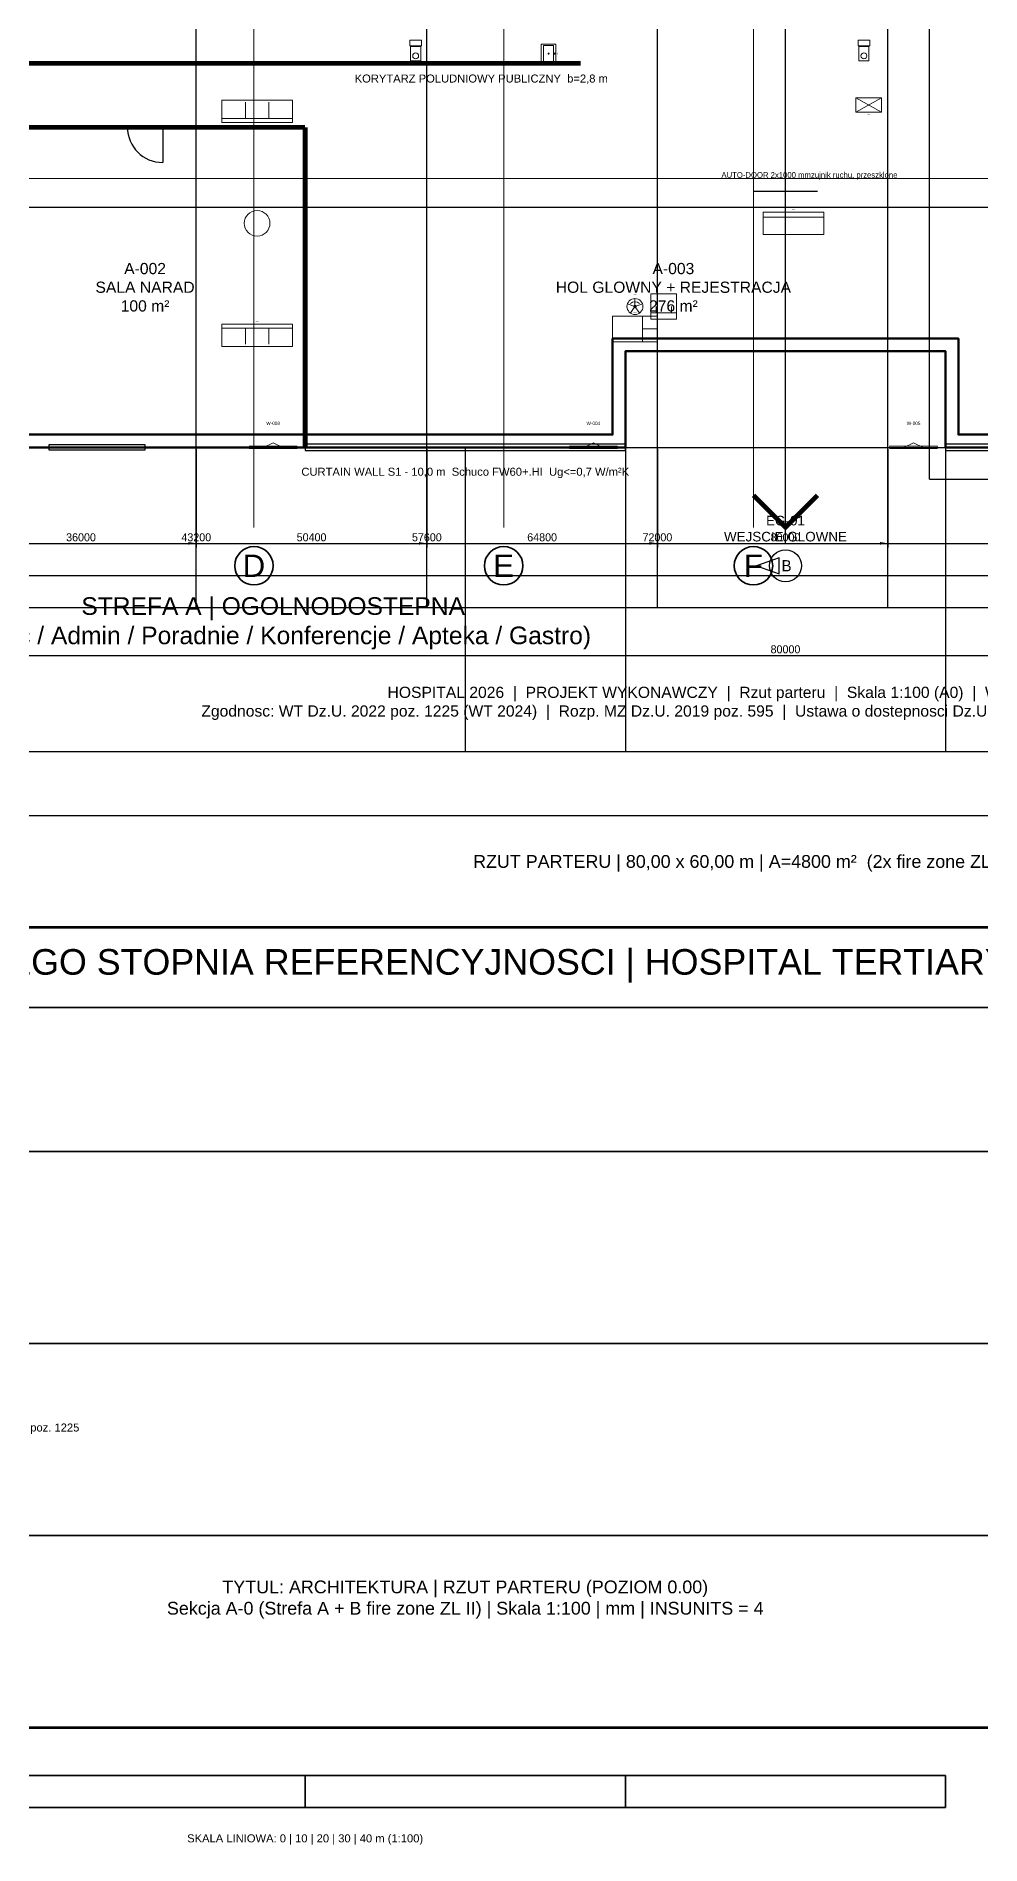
# Model space of a CAD drawing. Header units: millimetres. Extents: x -11504 to 113900, y -43664 to 79100.
# Drawn here: x 16600 to 46100, y -43664 to 12847 of the extents above; entities that cross this region are included whole.
import ezdxf
from ezdxf.enums import TextEntityAlignment as Align

# ---------------------------------------------------------------- set-up
doc = ezdxf.new("R2010")
doc.units = ezdxf.units.MM
for name, color, linetype in [('A-ANNO-BORD', 7, 'Continuous'), ('A-DETL-SECT', 7, 'Continuous'), ('A-FURN-CBT', 7, 'Continuous'), ('A-FURN-CHR', 7, 'Continuous'), ('A-FURN-DSK', 7, 'Continuous'), ('A-FURN-SFA', 7, 'Continuous'), ('A-FURN-TBL', 7, 'Continuous'), ('A-GRID', 7, 'Continuous'), ('A-PLMB-BSN', 7, 'Continuous'), ('A-PLMB-WC', 7, 'Continuous')]:
    doc.layers.add(name, color=color, linetype=linetype)
doc.layers.add('A-ANNO-DIMS', color=7, linetype='Continuous', lineweight=18, true_color=0xffffff)
for name, color, linetype, lineweight in [('A-ANNO-NOTE', 7, 'Continuous', 25), ('A-ANNO-SYMB', 7, 'Continuous', 25), ('A-ANNO-SYMB-EGRS', 7, 'Continuous', 25), ('A-ANNO-TEXT', 7, 'Continuous', 25), ('A-ANNO-TTLB', 7, 'Continuous', 35), ('A-AREA-IDEN', 7, 'Continuous', 25), ('A-DOOR', 30, 'Continuous', 25), ('A-GLAZ', 4, 'Continuous', 25), ('A-WALL-EXT', 5, 'Continuous', 50), ('A-WALL-INT', 2, 'Continuous', 35), ('S-GRID', 8, 'Continuous', 18), ('S-GRID-IDEN', 7, 'Continuous', 35)]:
    doc.layers.add(name, color=color, linetype=linetype, lineweight=lineweight)
doc.styles.add('HTXT-2.5', font='arial.ttf', dxfattribs={"height": 2.5})
doc.styles.add('HTXT-3.5', font='arial.ttf', dxfattribs={"height": 3.5})
doc.styles.add('HTXT-5', font='arial.ttf', dxfattribs={"height": 5})
doc.styles.add('HTXT-7', font='arial.ttf', dxfattribs={"height": 7})
doc.dimstyles.new('ARCH-ISO', dxfattribs={"dimscale": 100, "dimtxt": 2.5, "dimasz": 2.5, "dimexe": 1.25, "dimexo": 0.625, "dimtad": 1, "dimdec": 0, "dimrnd": 1, "dimdsep": 46, "dimtxsty": 'Standard', "dimcen": 0.09, "dimadec": 0, "dimazin": 0, "dimtfac": 1, "dimtdec": 4, "dimtofl": 0, "dimtmove": 0, "dimatfit": 3, "dimfxl": 1, "dimtolj": 1, "dimtzin": 0, "dimarcsym": 0})
doc.dimstyles.new('ISO-25', dxfattribs={"dimtxt": 2.5, "dimasz": 2.5, "dimexe": 1.25, "dimexo": 0.625, "dimtad": 1, "dimtxsty": 'Standard', "dimcen": 2.5, "dimadec": 0, "dimazin": 0, "dimtfac": 1, "dimtmove": 0, "dimatfit": 3, "dimfxl": 1, "dimarcsym": 0})

# ---------------------------------------------------------------- blocks, each defined once
blk = doc.blocks.new('*D1')
at = {"layer": 'A-ANNO-DIMS', "color": 0, "lineweight": -2, "transparency": 16777216}
for p, q in [((0, -1), (0, -9501)), ((30000, -1), (30000, -9501)), ((2, -9500), (29998, -9500))]:
    blk.add_line(p, q, dxfattribs=at)
at = {"layer": 'A-ANNO-DIMS', "color": 0, "transparency": 16777216}
for points in [[(2, -9500), (2, -9500), (0, -9500)], [(29998, -9500), (29998, -9500), (30000, -9500)]]:
    blk.add_solid(points, dxfattribs=at)
at = {"layer": 'Defpoints', "color": 0, "transparency": 16777216}
for p in [(0, 0), (30000, 0), (30000, -9500)]:
    blk.add_point(p, dxfattribs=at)
at = {"layer": 'A-ANNO-DIMS', "color": 0, "transparency": 16777216, "insert": (15000, -9498), "char_height": 2.5, "attachment_point": 5}
blk.add_mtext('30000', dxfattribs=at)
blk = doc.blocks.new('*D2')
at = {"layer": 'A-ANNO-DIMS', "color": 0, "lineweight": -2, "transparency": 16777216}
for p, q in [((30000, -1), (30000, -9501)), ((35000, -1), (35000, -9501)), ((30002, -9500), (34998, -9500))]:
    blk.add_line(p, q, dxfattribs=at)
at = {"layer": 'A-ANNO-DIMS', "color": 0, "transparency": 16777216}
for points in [[(30002, -9500), (30002, -9500), (30000, -9500)], [(34998, -9500), (34998, -9500), (35000, -9500)]]:
    blk.add_solid(points, dxfattribs=at)
at = {"layer": 'Defpoints', "color": 0, "transparency": 16777216}
for p in [(30000, 0), (35000, 0), (35000, -9500)]:
    blk.add_point(p, dxfattribs=at)
at = {"layer": 'A-ANNO-DIMS', "color": 0, "transparency": 16777216, "insert": (32500, -9498), "char_height": 2.5, "attachment_point": 5}
blk.add_mtext('5000', dxfattribs=at)
blk = doc.blocks.new('*D3')
at = {"layer": 'A-ANNO-DIMS', "color": 0, "lineweight": -2, "transparency": 16777216}
for p, q in [((35000, -1), (35000, -9501)), ((45000, -1), (45000, -9501)), ((35002, -9500), (44998, -9500))]:
    blk.add_line(p, q, dxfattribs=at)
at = {"layer": 'A-ANNO-DIMS', "color": 0, "transparency": 16777216}
for points in [[(35002, -9500), (35002, -9500), (35000, -9500)], [(44998, -9500), (44998, -9500), (45000, -9500)]]:
    blk.add_solid(points, dxfattribs=at)
at = {"layer": 'Defpoints', "color": 0, "transparency": 16777216}
for p in [(35000, 0), (45000, 0), (45000, -9500)]:
    blk.add_point(p, dxfattribs=at)
at = {"layer": 'A-ANNO-DIMS', "color": 0, "transparency": 16777216, "insert": (40000, -9498), "char_height": 2.5, "attachment_point": 5}
blk.add_mtext('10000', dxfattribs=at)
blk = doc.blocks.new('*D4')
at = {"layer": 'A-ANNO-DIMS', "color": 0, "lineweight": -2, "transparency": 16777216}
for p, q in [((45000, -1), (45000, -9501)), ((48000, -1), (48000, -9501)), ((45002, -9500), (47998, -9500))]:
    blk.add_line(p, q, dxfattribs=at)
at = {"layer": 'A-ANNO-DIMS', "color": 0, "transparency": 16777216}
for points in [[(45002, -9500), (45002, -9500), (45000, -9500)], [(47998, -9500), (47998, -9500), (48000, -9500)]]:
    blk.add_solid(points, dxfattribs=at)
at = {"layer": 'Defpoints', "color": 0, "transparency": 16777216}
for p in [(45000, 0), (48000, 0), (48000, -9500)]:
    blk.add_point(p, dxfattribs=at)
at = {"layer": 'A-ANNO-DIMS', "color": 0, "transparency": 16777216, "insert": (46500, -9498), "char_height": 2.5, "attachment_point": 5}
blk.add_mtext('3000', dxfattribs=at)
blk = doc.blocks.new('*D7')
at = {"layer": 'A-ANNO-DIMS', "color": 0, "lineweight": -2, "transparency": 16777216}
for p, q in [((0, -1), (0, -11501)), ((80000, -1), (80000, -11501)), ((2, -11500), (79998, -11500))]:
    blk.add_line(p, q, dxfattribs=at)
at = {"layer": 'A-ANNO-DIMS', "color": 0, "transparency": 16777216}
for points in [[(2, -11500), (2, -11500), (0, -11500)], [(79998, -11500), (79998, -11500), (80000, -11500)]]:
    blk.add_solid(points, dxfattribs=at)
at = {"layer": 'Defpoints', "color": 0, "transparency": 16777216}
for p in [(0, 0), (80000, 0), (80000, -11500)]:
    blk.add_point(p, dxfattribs=at)
at = {"layer": 'A-ANNO-DIMS', "color": 0, "transparency": 16777216, "insert": (40000, -11498), "char_height": 2.5, "attachment_point": 5}
blk.add_mtext('80000', dxfattribs=at)
blk = doc.blocks.new('*D28')
at = {"layer": 'A-ANNO-DIMS', "color": 0, "lineweight": -2, "transparency": 16777216}
for p, q in [((47999, 61000), (44499, 61000)), ((44500, -998), (44500, 60998)), ((47999, -1000), (44499, -1000))]:
    blk.add_line(p, q, dxfattribs=at)
at = {"layer": 'A-ANNO-DIMS', "color": 0, "transparency": 16777216}
for points in [[(44500, 60998), (44500, 60998), (44500, 61000)], [(44500, -998), (44500, -998), (44500, -1000)]]:
    blk.add_solid(points, dxfattribs=at)
at = {"layer": 'Defpoints', "color": 0, "transparency": 16777216}
for p in [(44500, 61000), (48000, 61000), (48000, -1000)]:
    blk.add_point(p, dxfattribs=at)
at = {"layer": 'A-ANNO-DIMS', "color": 0, "transparency": 16777216, "insert": (44498, 30000), "char_height": 2.5, "attachment_point": 5, "rotation": 90}
blk.add_mtext('62000', dxfattribs=at)
blk = doc.blocks.new('*D39')
at = {"layer": 'A-ANNO-DIMS', "color": 0, "lineweight": -2, "transparency": 16777216}
for p, q in [((0, -62), (0, -3125)), ((21600, -62), (21600, -3125)), ((250, -3000), (21350, -3000))]:
    blk.add_line(p, q, dxfattribs=at)
at = {"layer": 'A-ANNO-DIMS', "color": 0, "transparency": 16777216}
for points in [[(250, -2958), (250, -3042), (0, -3000)], [(21350, -2958), (21350, -3042), (21600, -3000)]]:
    blk.add_solid(points, dxfattribs=at)
at = {"layer": 'Defpoints', "color": 0, "transparency": 16777216}
for p in [(0, 0), (21600, 0), (21600, -3000)]:
    blk.add_point(p, dxfattribs=at)
at = {"layer": 'A-ANNO-DIMS', "color": 0, "transparency": 16777216, "insert": (10800, -2812), "char_height": 250, "attachment_point": 5}
blk.add_mtext('\\A1;21600', dxfattribs=at)
blk = doc.blocks.new('*D40')
at = {"layer": 'A-ANNO-DIMS', "color": 0, "lineweight": -2, "transparency": 16777216}
for p, q in [((0, -62), (0, -3125)), ((28800, -62), (28800, -3125)), ((250, -3000), (28550, -3000))]:
    blk.add_line(p, q, dxfattribs=at)
at = {"layer": 'A-ANNO-DIMS', "color": 0, "transparency": 16777216}
for points in [[(250, -2958), (250, -3042), (0, -3000)], [(28550, -2958), (28550, -3042), (28800, -3000)]]:
    blk.add_solid(points, dxfattribs=at)
at = {"layer": 'Defpoints', "color": 0, "transparency": 16777216}
for p in [(0, 0), (28800, 0), (28800, -3000)]:
    blk.add_point(p, dxfattribs=at)
at = {"layer": 'A-ANNO-DIMS', "color": 0, "transparency": 16777216, "insert": (14400, -2812), "char_height": 250, "attachment_point": 5}
blk.add_mtext('\\A1;28800', dxfattribs=at)
blk = doc.blocks.new('*D41')
at = {"layer": 'A-ANNO-DIMS', "color": 0, "lineweight": -2, "transparency": 16777216}
for p, q in [((0, -62), (0, -3125)), ((36000, -62), (36000, -3125)), ((250, -3000), (35750, -3000))]:
    blk.add_line(p, q, dxfattribs=at)
at = {"layer": 'A-ANNO-DIMS', "color": 0, "transparency": 16777216}
for points in [[(250, -2958), (250, -3042), (0, -3000)], [(35750, -2958), (35750, -3042), (36000, -3000)]]:
    blk.add_solid(points, dxfattribs=at)
at = {"layer": 'Defpoints', "color": 0, "transparency": 16777216}
for p in [(0, 0), (36000, 0), (36000, -3000)]:
    blk.add_point(p, dxfattribs=at)
at = {"layer": 'A-ANNO-DIMS', "color": 0, "transparency": 16777216, "insert": (18000, -2812), "char_height": 250, "attachment_point": 5}
blk.add_mtext('\\A1;36000', dxfattribs=at)
blk = doc.blocks.new('*D42')
at = {"layer": 'A-ANNO-DIMS', "color": 0, "lineweight": -2, "transparency": 16777216}
for p, q in [((0, -62), (0, -3125)), ((43200, -62), (43200, -3125)), ((250, -3000), (42950, -3000))]:
    blk.add_line(p, q, dxfattribs=at)
at = {"layer": 'A-ANNO-DIMS', "color": 0, "transparency": 16777216}
for points in [[(250, -2958), (250, -3042), (0, -3000)], [(42950, -2958), (42950, -3042), (43200, -3000)]]:
    blk.add_solid(points, dxfattribs=at)
at = {"layer": 'Defpoints', "color": 0, "transparency": 16777216}
for p in [(0, 0), (43200, 0), (43200, -3000)]:
    blk.add_point(p, dxfattribs=at)
at = {"layer": 'A-ANNO-DIMS', "color": 0, "transparency": 16777216, "insert": (21600, -2812), "char_height": 250, "attachment_point": 5}
blk.add_mtext('\\A1;43200', dxfattribs=at)
blk = doc.blocks.new('*D43')
at = {"layer": 'A-ANNO-DIMS', "color": 0, "lineweight": -2, "transparency": 16777216}
for p, q in [((0, -62), (0, -3125)), ((50400, -62), (50400, -3125)), ((250, -3000), (50150, -3000))]:
    blk.add_line(p, q, dxfattribs=at)
at = {"layer": 'A-ANNO-DIMS', "color": 0, "transparency": 16777216}
for points in [[(250, -2958), (250, -3042), (0, -3000)], [(50150, -2958), (50150, -3042), (50400, -3000)]]:
    blk.add_solid(points, dxfattribs=at)
at = {"layer": 'Defpoints', "color": 0, "transparency": 16777216}
for p in [(0, 0), (50400, 0), (50400, -3000)]:
    blk.add_point(p, dxfattribs=at)
at = {"layer": 'A-ANNO-DIMS', "color": 0, "transparency": 16777216, "insert": (25200, -2812), "char_height": 250, "attachment_point": 5}
blk.add_mtext('\\A1;50400', dxfattribs=at)
blk = doc.blocks.new('*D44')
at = {"layer": 'A-ANNO-DIMS', "color": 0, "lineweight": -2, "transparency": 16777216}
for p, q in [((0, -62), (0, -3125)), ((57600, -62), (57600, -3125)), ((250, -3000), (57350, -3000))]:
    blk.add_line(p, q, dxfattribs=at)
at = {"layer": 'A-ANNO-DIMS', "color": 0, "transparency": 16777216}
for points in [[(250, -2958), (250, -3042), (0, -3000)], [(57350, -2958), (57350, -3042), (57600, -3000)]]:
    blk.add_solid(points, dxfattribs=at)
at = {"layer": 'Defpoints', "color": 0, "transparency": 16777216}
for p in [(0, 0), (57600, 0), (57600, -3000)]:
    blk.add_point(p, dxfattribs=at)
at = {"layer": 'A-ANNO-DIMS', "color": 0, "transparency": 16777216, "insert": (28800, -2812), "char_height": 250, "attachment_point": 5}
blk.add_mtext('\\A1;57600', dxfattribs=at)
blk = doc.blocks.new('*D45')
at = {"layer": 'A-ANNO-DIMS', "color": 0, "lineweight": -2, "transparency": 16777216}
for p, q in [((0, -62), (0, -3125)), ((64800, -62), (64800, -3125)), ((250, -3000), (64550, -3000))]:
    blk.add_line(p, q, dxfattribs=at)
at = {"layer": 'A-ANNO-DIMS', "color": 0, "transparency": 16777216}
for points in [[(250, -2958), (250, -3042), (0, -3000)], [(64550, -2958), (64550, -3042), (64800, -3000)]]:
    blk.add_solid(points, dxfattribs=at)
at = {"layer": 'Defpoints', "color": 0, "transparency": 16777216}
for p in [(0, 0), (64800, 0), (64800, -3000)]:
    blk.add_point(p, dxfattribs=at)
at = {"layer": 'A-ANNO-DIMS', "color": 0, "transparency": 16777216, "insert": (32400, -2812), "char_height": 250, "attachment_point": 5}
blk.add_mtext('\\A1;64800', dxfattribs=at)
blk = doc.blocks.new('*D46')
at = {"layer": 'A-ANNO-DIMS', "color": 0, "lineweight": -2, "transparency": 16777216}
for p, q in [((0, -62), (0, -3125)), ((72000, -62), (72000, -3125)), ((250, -3000), (71750, -3000))]:
    blk.add_line(p, q, dxfattribs=at)
at = {"layer": 'A-ANNO-DIMS', "color": 0, "transparency": 16777216}
for points in [[(250, -2958), (250, -3042), (0, -3000)], [(71750, -2958), (71750, -3042), (72000, -3000)]]:
    blk.add_solid(points, dxfattribs=at)
at = {"layer": 'Defpoints', "color": 0, "transparency": 16777216}
for p in [(0, 0), (72000, 0), (72000, -3000)]:
    blk.add_point(p, dxfattribs=at)
at = {"layer": 'A-ANNO-DIMS', "color": 0, "transparency": 16777216, "insert": (36000, -2812), "char_height": 250, "attachment_point": 5}
blk.add_mtext('\\A1;72000', dxfattribs=at)
blk = doc.blocks.new('*D47')
at = {"layer": 'A-ANNO-DIMS', "color": 0, "lineweight": -2, "transparency": 16777216}
for p, q in [((0, -62), (0, -3125)), ((80000, -62), (80000, -3125)), ((250, -3000), (79750, -3000))]:
    blk.add_line(p, q, dxfattribs=at)
at = {"layer": 'A-ANNO-DIMS', "color": 0, "transparency": 16777216}
for points in [[(250, -2958), (250, -3042), (0, -3000)], [(79750, -2958), (79750, -3042), (80000, -3000)]]:
    blk.add_solid(points, dxfattribs=at)
at = {"layer": 'Defpoints', "color": 0, "transparency": 16777216}
for p in [(0, 0), (80000, 0), (80000, -3000)]:
    blk.add_point(p, dxfattribs=at)
at = {"layer": 'A-ANNO-DIMS', "color": 0, "transparency": 16777216, "insert": (40000, -2812), "char_height": 250, "attachment_point": 5}
blk.add_mtext('\\A1;80000', dxfattribs=at)
blk = doc.blocks.new('*D75')
at = {"layer": 'A-ANNO-DIMS', "color": 0, "lineweight": -2, "transparency": 16777216}
for p, q in [((0, -62), (0, -6625)), ((80000, -62), (80000, -6625)), ((250, -6500), (79750, -6500))]:
    blk.add_line(p, q, dxfattribs=at)
at = {"layer": 'A-ANNO-DIMS', "color": 0, "transparency": 16777216}
for points in [[(250, -6458), (250, -6542), (0, -6500)], [(79750, -6458), (79750, -6542), (80000, -6500)]]:
    blk.add_solid(points, dxfattribs=at)
at = {"layer": 'Defpoints', "color": 0, "transparency": 16777216}
for p in [(0, 0), (80000, 0), (80000, -6500)]:
    blk.add_point(p, dxfattribs=at)
at = {"layer": 'A-ANNO-DIMS', "color": 0, "transparency": 16777216, "insert": (40000, -6312), "char_height": 250, "attachment_point": 5}
blk.add_mtext('\\A1;80000', dxfattribs=at)
blk = doc.blocks.new('WIN-CASE-1500-1500')
at = {"layer": 'A-ANNO-DIMS'}
for p, q in [((-750, 40), (750, 40)), ((-750, -20), (-750, 20)), ((-750, 0), (750, 0)), ((-300, 0), (0, 140)), ((300, 0), (0, 140)), ((750, -20), (750, 20)), ((-750, -40), (750, -40))]:
    blk.add_line(p, q, dxfattribs=at)
blk.add_attdef('NUMBER', text='', height=105, dxfattribs=at).set_placement((0, 750), align=Align.MIDDLE_CENTER)
at = {"layer": 'A-ANNO-DIMS', "flags": 1}
for tag in ['ACOUSTIC_DB', 'ROOM_FROM', 'FIRE_CLASS', 'HEIGHT_MM', 'SWING_DIR', 'WIDTH_MM', 'ROOM_TO', 'LEAF_DIR', 'SILL_MM', 'TYPE', 'LEAD', 'REI', 'RC']:
    blk.add_attdef(tag, text='', height=105, dxfattribs=at).set_placement((0, 0), align=Align.MIDDLE_CENTER)
blk = doc.blocks.new('FURN-SOFA-CLN-3')
at = {"layer": 'A-ANNO-DIMS'}
for p, q in [((-1100, 224), (1100, 224)), ((-367, 224), (-367, -280)), ((367, 224), (367, -280))]:
    blk.add_line(p, q, dxfattribs=at)
blk.add_lwpolyline([(-1100, -350), (1100, -350), (1100, 350), (-1100, 350)], close=True, dxfattribs=at)
blk.add_attdef('INV_ID', text='', height=67.2, dxfattribs=at).set_placement((0, 451), align=Align.MIDDLE_CENTER)
at = {"layer": 'A-ANNO-DIMS', "flags": 1}
for tag in ['ROOM', 'NOTE', 'TYPE']:
    blk.add_attdef(tag, text='', height=67.2, dxfattribs=at).set_placement((0, 0), align=Align.MIDDLE_CENTER)
blk = doc.blocks.new('FURN-TBL-ROUND-800-800')
at = {"layer": 'A-ANNO-DIMS'}
blk.add_circle((0, 0), 400, dxfattribs=at)
blk.add_attdef('INV_ID', text='', height=76.8, dxfattribs=at).set_placement((0, 515.2), align=Align.MIDDLE_CENTER)
at = {"layer": 'A-ANNO-DIMS', "flags": 1}
for tag in ['ROOM', 'NOTE', 'TYPE']:
    blk.add_attdef(tag, text='', height=76.8, dxfattribs=at).set_placement((0, 0), align=Align.MIDDLE_CENTER)
blk = doc.blocks.new('FURN-DESK-OFF-1400-800')
at = {"layer": 'A-ANNO-DIMS'}
for p, q in [((233, -400), (233, 400)), ((233, 0), (700, 0))]:
    blk.add_line(p, q, dxfattribs=at)
blk.add_lwpolyline([(-700, -400), (700, -400), (700, 400), (-700, 400)], close=True, dxfattribs=at)
blk.add_attdef('INV_ID', text='', height=76.8, dxfattribs=at).set_placement((0, 515), align=Align.MIDDLE_CENTER)
at = {"layer": 'A-ANNO-DIMS', "flags": 1}
for tag in ['ROOM', 'NOTE', 'TYPE']:
    blk.add_attdef(tag, text='', height=76.8, dxfattribs=at).set_placement((0, 0), align=Align.MIDDLE_CENTER)
blk = doc.blocks.new('FURN-CHAIR-OFF')
at = {"layer": 'A-ANNO-DIMS'}
for q in [(-214, 70), (-132, -182), (0, 225), (214, 70), (132, -182)]:
    blk.add_line((0, 0), q, dxfattribs=at)
for radius in [250, 40]:
    blk.add_circle((0, 0), radius, dxfattribs=at)
blk.add_arc((0, -50), 200, 45, 135, dxfattribs=at)
blk.add_attdef('INV_ID', text='', height=64, dxfattribs=at).set_placement((0, 371), align=Align.MIDDLE_CENTER)
at = {"layer": 'A-ANNO-DIMS', "flags": 1}
for tag in ['ROOM', 'NOTE', 'TYPE']:
    blk.add_attdef(tag, text='', height=64, dxfattribs=at).set_placement((0, 0), align=Align.MIDDLE_CENTER)
blk = doc.blocks.new('FURN-CHAIR-ARM')
at = {"layer": 'A-ANNO-DIMS'}
for p, q in [((-400, 200), (400, 200)), ((-240, 200), (-240, 0)), ((240, 200), (240, 0))]:
    blk.add_line(p, q, dxfattribs=at)
blk.add_lwpolyline([(-400, -400), (400, -400), (400, 400), (-400, 400)], close=True, dxfattribs=at)
blk.add_attdef('INV_ID', text='', height=76.8, dxfattribs=at).set_placement((0, 515.2), align=Align.MIDDLE_CENTER)
at = {"layer": 'A-ANNO-DIMS', "flags": 1}
for tag in ['ROOM', 'NOTE', 'TYPE']:
    blk.add_attdef(tag, text='', height=76.8, dxfattribs=at).set_placement((0, 0), align=Align.MIDDLE_CENTER)
blk = doc.blocks.new('FURN-TBL-EXAM-1900-700')
at = {"layer": 'A-ANNO-DIMS'}
for p, q in [((-950, 196), (950, 196)), ((-800, 350), (800, 350))]:
    blk.add_line(p, q, dxfattribs=at)
blk.add_lwpolyline([(-950, -350), (950, -350), (950, 350), (-950, 350)], close=True, dxfattribs=at)
blk.add_attdef('INV_ID', text='', height=67.2, dxfattribs=at).set_placement((0, 450.8), align=Align.MIDDLE_CENTER)
at = {"layer": 'A-ANNO-DIMS', "flags": 1}
for tag in ['ROOM', 'NOTE', 'TYPE']:
    blk.add_attdef(tag, text='', height=67.2, dxfattribs=at).set_placement((0, 0), align=Align.MIDDLE_CENTER)
blk = doc.blocks.new('FURN-CBT-MED-800-450')
at = {"layer": 'A-ANNO-DIMS'}
for p, q in [((-400, -225), (400, 225)), ((-400, 225), (400, -225))]:
    blk.add_line(p, q, dxfattribs=at)
blk.add_lwpolyline([(-400, -225), (400, -225), (400, 225), (-400, 225)], close=True, dxfattribs=at)
blk.add_attdef('INV_ID', text='', height=64, dxfattribs=at).set_placement((0, 321), align=Align.MIDDLE_CENTER)
at = {"layer": 'A-ANNO-DIMS', "flags": 1}
for tag in ['ROOM', 'NOTE', 'TYPE']:
    blk.add_attdef(tag, text='', height=64, dxfattribs=at).set_placement((0, 0), align=Align.MIDDLE_CENTER)
blk = doc.blocks.new('PLMB-WC-FS')
at = {"layer": 'A-ANNO-DIMS'}
for points in [[(-185, 145), (185, 145), (185, 325), (-185, 325)], [(-157.25, -325), (157.25, -325), (157.25, 125), (-157.25, 125)]]:
    blk.add_lwpolyline(points, close=True, dxfattribs=at)
blk.add_circle((0, -170), 92.5, dxfattribs=at)
at = {"layer": 'A-ANNO-DIMS', "flags": 1}
for tag in ['ACCESSIBLE', 'NOTE', 'TYPE']:
    blk.add_attdef(tag, text='', height=48, dxfattribs=at).set_placement((0, 0), align=Align.MIDDLE_CENTER)
at = {"layer": 'A-ANNO-DIMS'}
blk.add_attdef('INV_ID', text='', height=48, dxfattribs=at).set_placement((0, 397), align=Align.MIDDLE_CENTER)
blk = doc.blocks.new('PLMB-BSN-STD')
at = {"layer": 'A-ANNO-DIMS'}
for points in [[(-300, -225), (300, -225), (300, 225), (-300, 225)], [(-255, -157.5), (255, -157.5), (255, 157.5), (-255, 157.5)]]:
    blk.add_lwpolyline(points, close=True, dxfattribs=at)
for centre, radius in [((0, 185), 20), ((0, 0), 15)]:
    blk.add_circle(centre, radius, dxfattribs=at)
at = {"layer": 'A-ANNO-DIMS', "flags": 1}
for tag in ['ACCESSIBLE', 'NOTE', 'TYPE']:
    blk.add_attdef(tag, text='', height=48, dxfattribs=at).set_placement((0, 0), align=Align.MIDDLE_CENTER)
at = {"layer": 'A-ANNO-DIMS'}
blk.add_attdef('INV_ID', text='', height=48, dxfattribs=at).set_placement((0, 297), align=Align.MIDDLE_CENTER)

msp = doc.modelspace()

# ---------------------------------------------------------------- linework, layer by layer
at = {"layer": 'A-ANNO-BORD'}
for points in [[(-5000, -5000), (113900, -5000), (113900, 79100), (-5000, 79100)], [(-2500, -4000), (112900, -4000), (112900, 78100), (-2500, 78100)]]:
    msp.add_lwpolyline(points, close=True, dxfattribs=at)
at = {"layer": 'A-ANNO-SYMB'}
msp.add_lwpolyline([(39100, -3700), (39800, -3950), (39800, -3450)], close=True, dxfattribs=at)
msp.add_circle((40000, -3700), 500, dxfattribs=at)
at = {"layer": 'A-ANNO-SYMB-EGRS'}
msp.add_lwpolyline([(39000, -1500, 150, 150, 0), (40000, -2500, 150, 150, 0), (41000, -1500, 150, 150, 0)], format="xyseb", dxfattribs=at)
at = {"layer": 'A-ANNO-TTLB'}
for p, q in [((0, -17500), (80000, -17500)), ((0, -22000), (60000, -22000)), ((0, -28000), (60000, -28000)), ((0, -34000), (60000, -34000)), ((5000, -41500), (45000, -41500)), ((25000, -41500), (25000, -42500)), ((35000, -41500), (35000, -42500)), ((45000, -41500), (45000, -42500)), ((5000, -42500), (45000, -42500))]:
    msp.add_line(p, q, dxfattribs=at)
msp.add_lwpolyline([(0, -15000, 80, 80, 0), (80000, -15000, 80, 80, 0), (80000, -40000, 80, 80, 0), (0, -40000, 80, 80, 0)], format="xyseb", close=True, dxfattribs=at)
at = {"layer": 'A-DETL-SECT'}
for p, q in [((40000, -3000), (40000, 62000)), ((39700, -3000), (40300, -3000))]:
    msp.add_line(p, q, dxfattribs=at)
at = {"layer": 'A-DOOR'}
for p, q in [((20550, 10000), (20550, 8900)), ((39000, 8000), (40000, 8000)), ((40000, 8000), (41000, 8000))]:
    msp.add_line(p, q, dxfattribs=at)
msp.add_arc((20550, 10000), 1100, 180, 270, dxfattribs=at)
at = {"layer": 'A-GLAZ'}
msp.add_lwpolyline([(35400, 3400), (44600, 3400)], dxfattribs=at)
for points in [[(17000, -75), (20000, -75), (20000, 75), (17000, 75)], [(25000, -100), (35000, -100), (35000, 100), (25000, 100)], [(45000, -100), (48000, -100), (48000, 100), (45000, 100)]]:
    msp.add_lwpolyline(points, close=True, dxfattribs=at)
at = {"layer": 'A-GRID'}
for p, q in [((21600, -5000), (21600, 65000)), ((28800, -5000), (28800, 65000)), ((36000, -5000), (36000, 65000)), ((43200, -5000), (43200, 65000)), ((-5000, 7500), (85000, 7500)), ((-5000, 0), (85000, 0))]:
    msp.add_line(p, q, dxfattribs=at)
at = {"layer": 'A-WALL-EXT'}
for points in [[(0, 0), (35000, 0), (35000, 3000), (45000, 3000), (45000, 0), (80000, 0), (80000, 60000), (0, 60000)], [(400, 400), (34600, 400), (34600, 3400), (45400, 3400), (45400, 400), (79600, 400), (79600, 59600), (400, 59600)]]:
    msp.add_lwpolyline(points, close=True, dxfattribs=at)
at = {"layer": 'A-WALL-INT'}
for points in [[(400, 12000, 150, 150, 0), (33600, 12000, 150, 150, 0)], [(0, 10000, 150, 150, 0), (25000, 10000, 150, 150, 0)], [(25000, 0, 150, 150, 0), (25000, 10000, 150, 150, 0)]]:
    msp.add_lwpolyline(points, format="xyseb", dxfattribs=at)
at = {"layer": 'S-GRID'}
for p, q in [((23400, -2500), (23400, 61300)), ((31200, -2500), (31200, 61300)), ((39000, -2500), (39000, 61300)), ((-2500, 8400), (80500, 8400)), ((-2500, 0), (80500, 0))]:
    msp.add_line(p, q, dxfattribs=at)
at = {"layer": 'S-GRID-IDEN'}
for centre in [(23400, -3700), (31200, -3700), (39000, -3700)]:
    msp.add_circle(centre, 600, dxfattribs=at)

# ---------------------------------------------------------------- block references
at = {"layer": 'A-FURN-CBT', "rotation": 180}
msp.add_blockref('FURN-CBT-MED-800-450', (42600, 10700), dxfattribs=at).add_auto_attribs({'INV_ID': '—'})
at = {"layer": 'A-FURN-CHR'}
msp.add_blockref('FURN-CHAIR-OFF', (35300, 4400), dxfattribs=at).add_auto_attribs({'INV_ID': '—'})
at = {"layer": 'A-FURN-CHR', "rotation": 180}
msp.add_blockref('FURN-CHAIR-ARM', (36200, 4400), dxfattribs=at).add_auto_attribs({'INV_ID': '—'})
at = {"layer": 'A-FURN-DSK'}
msp.add_blockref('FURN-DESK-OFF-1400-800', (35300, 3700), dxfattribs=at).add_auto_attribs({'INV_ID': '—'})
at = {"layer": 'A-FURN-SFA', "rotation": 180}
msp.add_blockref('FURN-SOFA-CLN-3', (23500, 10500), dxfattribs=at).add_auto_attribs({'INV_ID': '—'})
at = {"layer": 'A-FURN-SFA'}
msp.add_blockref('FURN-SOFA-CLN-3', (23500, 3500), dxfattribs=at).add_auto_attribs({'INV_ID': '—'})
at = {"layer": 'A-FURN-TBL'}
for name, p in [('FURN-TBL-ROUND-800-800', (23500, 7000)), ('FURN-TBL-EXAM-1900-700', (40250, 7000))]:
    msp.add_blockref(name, p, dxfattribs=at).add_auto_attribs({'INV_ID': '—'})
at = {"layer": 'A-GLAZ'}
for p, values in [((24000, 0), {'NUMBER': 'W-003'}), ((34000, 0), {'NUMBER': 'W-004'}), ((44000, 0), {'NUMBER': 'W-005'})]:
    msp.add_blockref('WIN-CASE-1500-1500', p, dxfattribs=at).add_auto_attribs(values)
at = {"layer": 'A-PLMB-BSN', "rotation": 270}
msp.add_blockref('PLMB-BSN-STD', (32600, 12300), dxfattribs=at).add_auto_attribs({'INV_ID': '—'})
at = {"layer": 'A-PLMB-WC'}
for p in [(28450, 12400), (42450, 12400)]:
    msp.add_blockref('PLMB-WC-FS', p, dxfattribs=at).add_auto_attribs({'INV_ID': '—'})

# ---------------------------------------------------------------- texts
at = {"layer": 'A-ANNO-NOTE', "insert": (38000, 8600), "char_height": 180, "attachment_point": 1}
msp.add_mtext('AUTO-DOOR 2x1000 mm\\czujnik ruchu, przeszklone', dxfattribs=at)
at = {"layer": 'A-ANNO-NOTE', "attachment_point": 5}
for s, insert, char_height, style in [('MAIN ENTRANCE\\P(1,4 m drzwi automatyczne)\\PWT 2024 para. 62', (40000, 1500), 2.5, 'HTXT-3.5'), ('CURTAIN WALL S1 - 10,0 m  Schuco FW60+.HI  Ug<=0,7 W/m²K', (30000, -800), 250, 'HTXT-2.5')]:
    msp.add_mtext(s, dxfattribs=dict(at, insert=insert, char_height=char_height, style=style))
at = {"layer": 'A-ANNO-SYMB'}
msp.add_text('B', height=350, dxfattribs=at).set_placement((39877.5, -3875))
at = {"layer": 'A-ANNO-SYMB-EGRS', "insert": (40000, -2542.22), "char_height": 300, "attachment_point": 5, "style": 'HTXT-3.5'}
msp.add_mtext('EG-01\\PWEJSCIE GLOWNE', dxfattribs=at)
at = {"layer": 'A-ANNO-TEXT', "attachment_point": 5}
for s, insert, char_height, style in [('KORYTARZ POLUDNIOWY PUBLICZNY  b=2,8 m', (30500, 11500), 250, 'HTXT-3.5'), ('STREFA A\\PPUBLIC / ADMIN', (24000, 6000), 2.5, 'HTXT-7'), ('STREFA A | OGOLNODOSTEPNA\\P(Public / Admin / Poradnie / Konferencje / Apteka / Gastro)', (24000, -5500), 550, 'HTXT-7')]:
    msp.add_mtext(s, dxfattribs=dict(at, insert=insert, char_height=char_height, style=style))
at = {"layer": 'A-ANNO-TTLB'}
for s, insert, char_height, attachment_point, style in [('HOSPITAL 2026  |  PROJEKT WYKONAWCZY  |  Rzut parteru  |  Skala 1:100 (A0)  |  Wym. w mm  |  INSUNITS=4\\PZgodnosc: WT Dz.U. 2022 poz. 1225 (WT 2024)  |  Rozp. MZ Dz.U. 2019 poz. 595  |  Ustawa o dostepnosci Dz.U. 2019 poz. 1696  |  Prawo atomowe  |  PN-EN ISO 128', (40000, -8000), 350, 5, 'HTXT-3.5'), ('RZUT PARTERU | 80,00 x 60,00 m | A=4800 m²  (2x fire zone ZL II < 3500 m²)', (40000, -13000), 400, 5, 'HTXT-5'), ('SZPITAL TRZECIEGO STOPNIA REFERENCYJNOSCI | HOSPITAL TERTIARY CARE 2026', (30000, -16200), 800, 5, 'HTXT-7'), ('PODSTAWA PRAWNA: Prawo budowlane Dz.U. 1994 nr 89 poz. 414 | WT 2024 Dz.U. 2022 poz. 1225\\PRozp. MZ Dz.U. 2019 poz. 595 (tj. Dz.U. 2022 poz. 402)\\PUstawa o dostepnosci Dz.U. 2019 poz. 1696 | Prawo atomowe Dz.U. 2000 nr 3 poz. 18\\PPN-EN ISO 14644-1:2016 | PN-EN 1822 | PN-EN 12464-1 | PN-EN 1838 | PN-EN ISO 128', (2000, -30500), 250, 1, 'HTXT-2.5'), ('TYTUL: ARCHITEKTURA | RZUT PARTERU (POZIOM 0.00)\\PSekcja A-0 (Strefa A + B fire zone ZL II) | Skala 1:100 | mm | INSUNITS = 4', (30000, -36000), 400, 5, 'HTXT-5'), ('SKALA LINIOWA: 0 | 10 | 20 | 30 | 40 m (1:100)', (25000, -43500), 250, 5, 'HTXT-2.5')]:
    msp.add_mtext(s, dxfattribs=dict(at, insert=insert, char_height=char_height, attachment_point=attachment_point, style=style))
at = {"layer": 'A-AREA-IDEN', "char_height": 350, "attachment_point": 5, "style": 'HTXT-3.5'}
for s, insert in [('A-002\\PSALA NARAD\\P100 m²', (20000, 5000)), ('A-003\\PHOL GLOWNY + REJESTRACJA\\P276 m²', (36500, 5000))]:
    msp.add_mtext(s, dxfattribs=dict(at, insert=insert))
at = {"layer": 'S-GRID-IDEN', "style": 'HTXT-7'}
for s, p in [('D', (23400, -3700)), ('E', (31200, -3700)), ('F', (39000, -3700))]:
    msp.add_text(s, height=700, dxfattribs=at).set_placement(p, align=Align.MIDDLE)

# ---------------------------------------------------------------- dimensions: what is measured, and where the dimension line sits
at = {"layer": 'A-ANNO-DIMS'}
for p1, p2, distance, picture, middle in [((48000, -1000), (48000, 61000), 3500, '*D28', (44498.125, 30000)), ((0, 0), (80000, 0), -11500, '*D7', (40000, -11498.125))]:
    dim = msp.add_aligned_dim(p1=p1, p2=p2, distance=distance, dimstyle='ISO-25', dxfattribs=at)
    dim.commit()
    dim.dimension.update_dxf_attribs({"geometry": picture, "text_midpoint": middle})
for base, p1, p2, dimstyle, picture, middle in [((30000, -9500), (0, 0), (30000, 0), 'ISO-25', '*D1', (15000, -9498.125)), ((21600, -3000), (0, 0), (21600, 0), 'ARCH-ISO', '*D39', (10800, -2812.5)), ((28800, -3000), (0, 0), (28800, 0), 'ARCH-ISO', '*D40', (14400, -2812.5)), ((36000, -3000), (0, 0), (36000, 0), 'ARCH-ISO', '*D41', (18000, -2812.5)), ((43200, -3000), (0, 0), (43200, 0), 'ARCH-ISO', '*D42', (21600, -2812.5)), ((50400, -3000), (0, 0), (50400, 0), 'ARCH-ISO', '*D43', (25200, -2812.5)), ((57600, -3000), (0, 0), (57600, 0), 'ARCH-ISO', '*D44', (28800, -2812.5)), ((64800, -3000), (0, 0), (64800, 0), 'ARCH-ISO', '*D45', (32400, -2812.5)), ((72000, -3000), (0, 0), (72000, 0), 'ARCH-ISO', '*D46', (36000, -2812.5)), ((80000, -3000), (0, 0), (80000, 0), 'ARCH-ISO', '*D47', (40000, -2812.5)), ((80000, -6500), (0, 0), (80000, 0), 'ARCH-ISO', '*D75', (40000, -6312.5)), ((35000, -9500), (30000, 0), (35000, 0), 'ISO-25', '*D2', (32500, -9498.125)), ((45000, -9500), (35000, 0), (45000, 0), 'ISO-25', '*D3', (40000, -9498.125)), ((48000, -9500), (45000, 0), (48000, 0), 'ISO-25', '*D4', (46500, -9498.125))]:
    dim = msp.add_linear_dim(base=base, p1=p1, p2=p2, dimstyle=dimstyle, dxfattribs=at)
    dim.commit()
    dim.dimension.update_dxf_attribs({"geometry": picture, "text_midpoint": middle})

doc.saveas('drawing.dxf')
